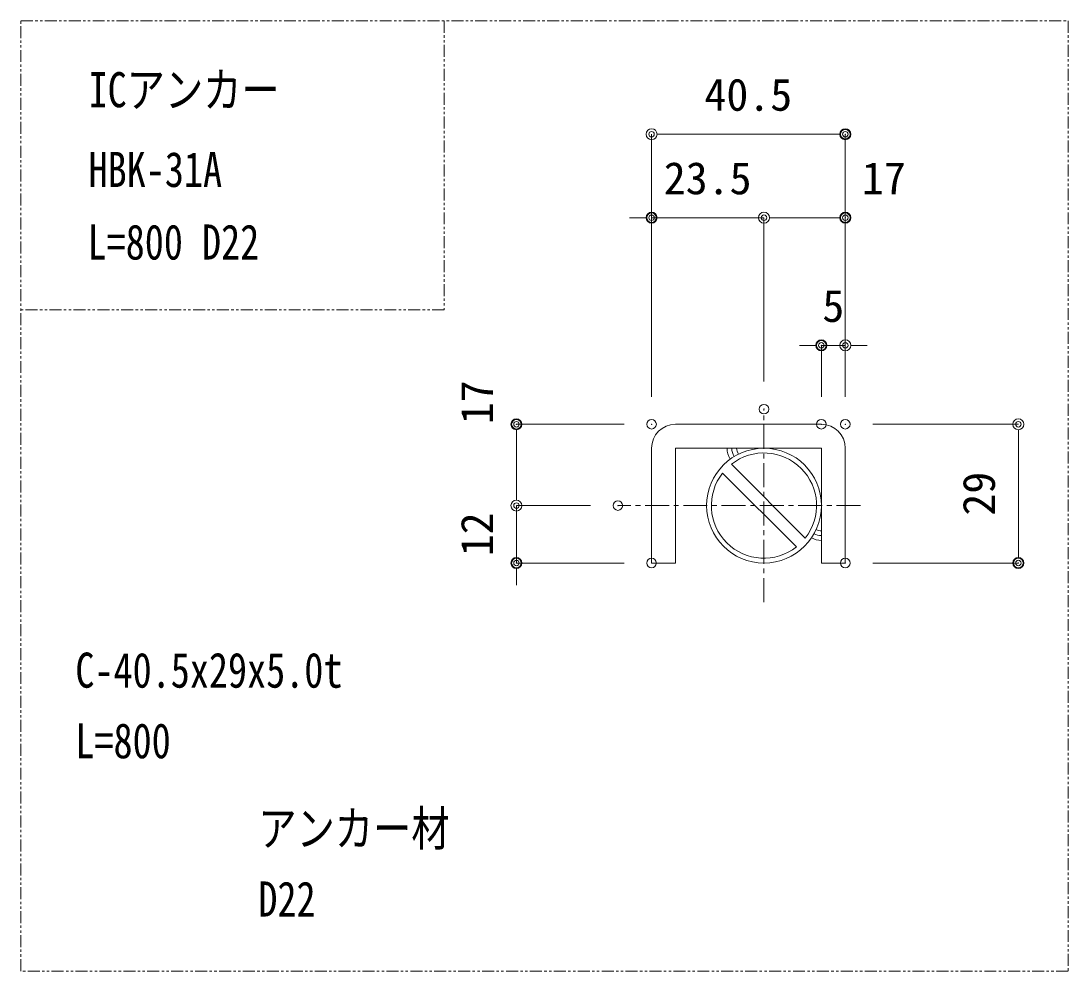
# Model space of a CAD drawing. Units: millimetres, scale not verified. Extents: x -1682 to 1682, y -1188 to 1188.
# Drawn here: x -1069.8 to -632, y -322.2 to 74.9 of the extents above; entities that cross this region are included whole.
import ezdxf
from ezdxf.enums import TextEntityAlignment as Align

# ---------------------------------------------------------------- set-up
doc = ezdxf.new("R2010")
doc.units = ezdxf.units.MM
doc.header["$LTSCALE"] = 8
doc.header["$PDMODE"] = 32
doc.header["$PDSIZE"] = 4
doc.linetypes.add('USER1', pattern=[2, 1.25, -0.25, 0.25, -0.25])
doc.linetypes.add('USER2', pattern=[1.25, 0.625, -0.125, 0.125, -0.125, 0.125, -0.125])
for name, color, linetype, lineweight in [('0-0_0', 7, 'Continuous', 18), ('0-1_DEFPOINTS', 7, 'Continuous', 18), ('0-4_アンカー', 4, 'Continuous', 18), ('0-E_3中心線', 2, 'USER1', 18), ('0-F_41ｱﾙﾐ', 6, 'Continuous', 18), ('1-0_1手摺寸法', 3, 'Continuous', 18), ('1-4_2a', 1, 'USER2', 18)]:
    doc.layers.add(name, color=color, linetype=linetype, lineweight=lineweight)
doc.styles.add('ＭＳ ゴシック', font='')
doc.styles.get('ＭＳ ゴシック').set_extended_font_data('MS Gothic')

# ---------------------------------------------------------------- blocks, each defined once
blk = doc.blocks.new('_ORIGIN2')
at = {"layer": '0-0_0'}
blk.add_line((-0.5, 0), (-1, 0), dxfattribs=at)
for radius in [0.5, 0.25]:
    blk.add_circle((0, 0), radius, dxfattribs=at)
blk = doc.blocks.new('D90')
at = {"layer": '0-1_DEFPOINTS'}
for p in [(-583.407, 451.51), (-664.407, 330.274), (-583.407, 330.274)]:
    blk.add_point(p, dxfattribs=at)
at = {"layer": '1-0_1手摺寸法', "color": 7}
for p, q in [((-664.407, 341.774), (-664.407, 451.51)), ((-659.807, 451.51), (-588.007, 451.51)), ((-583.407, 341.774), (-583.407, 451.51))]:
    blk.add_line(p, q, dxfattribs=at)
at = {"layer": '1-0_1手摺寸法', "xscale": 4.6, "yscale": 4.6, "rotation": 180}
blk.add_blockref('_ORIGIN2', (-664.407, 451.51), dxfattribs=at)
at = {"layer": '1-0_1手摺寸法', "xscale": 4.6, "yscale": 4.6}
blk.add_blockref('_ORIGIN2', (-583.407, 451.51), dxfattribs=at)
at = {"layer": '1-0_1手摺寸法', "color": 7, "style": 'ＭＳ ゴシック'}
blk.add_text('40.5', height=13.49, dxfattribs=at).set_placement((-642.307, 457.26), align=Align.BOTTOM_LEFT)
blk = doc.blocks.new('D91')
at = {"layer": '0-1_DEFPOINTS'}
for p in [(-583.407, 416.603), (-617.407, 336.581), (-583.407, 330.274)]:
    blk.add_point(p, dxfattribs=at)
at = {"layer": '1-0_1手摺寸法', "color": 7}
for p, q in [((-617.407, 348.081), (-617.407, 416.603)), ((-612.807, 416.603), (-588.007, 416.603)), ((-583.407, 341.774), (-583.407, 416.603))]:
    blk.add_line(p, q, dxfattribs=at)
at = {"layer": '1-0_1手摺寸法', "xscale": 4.6, "yscale": 4.6, "rotation": 180}
blk.add_blockref('_ORIGIN2', (-617.407, 416.603), dxfattribs=at)
at = {"layer": '1-0_1手摺寸法', "xscale": 4.6, "yscale": 4.6}
blk.add_blockref('_ORIGIN2', (-583.407, 416.603), dxfattribs=at)
at = {"layer": '1-0_1手摺寸法', "color": 7, "style": 'ＭＳ ゴシック'}
blk.add_text('17', height=13.49, dxfattribs=at).set_placement((-576.461, 422.353), align=Align.BOTTOM_LEFT)
blk = doc.blocks.new('D92')
at = {"layer": '0-1_DEFPOINTS'}
for p in [(-664.407, 416.603), (-617.407, 336.581), (-664.407, 330.274)]:
    blk.add_point(p, dxfattribs=at)
at = {"layer": '1-0_1手摺寸法', "color": 7}
for p, q in [((-669.007, 416.603), (-673.607, 416.603)), ((-664.407, 341.774), (-664.407, 416.603)), ((-617.407, 416.603), (-664.407, 416.603)), ((-617.407, 348.081), (-617.407, 416.603)), ((-612.807, 416.603), (-608.207, 416.603))]:
    blk.add_line(p, q, dxfattribs=at)
at = {"layer": '1-0_1手摺寸法', "xscale": 4.6, "yscale": 4.6}
blk.add_blockref('_ORIGIN2', (-664.407, 416.603), dxfattribs=at)
at = {"layer": '1-0_1手摺寸法', "xscale": 4.6, "yscale": 4.6, "rotation": 180}
blk.add_blockref('_ORIGIN2', (-617.407, 416.603), dxfattribs=at)
at = {"layer": '1-0_1手摺寸法', "color": 7, "style": 'ＭＳ ゴシック'}
blk.add_text('23.5', height=13.49, dxfattribs=at).set_placement((-659.307, 422.353), align=Align.BOTTOM_LEFT)
blk = doc.blocks.new('D93')
at = {"layer": '0-1_DEFPOINTS'}
for p in [(-583.407, 330.274), (-583.407, 272.274), (-511.03, 272.274)]:
    blk.add_point(p, dxfattribs=at)
at = {"layer": '1-0_1手摺寸法', "color": 7}
for p, q in [((-571.907, 330.274), (-511.03, 330.274)), ((-511.03, 325.674), (-511.03, 276.874)), ((-571.907, 272.274), (-511.03, 272.274))]:
    blk.add_line(p, q, dxfattribs=at)
at = {"layer": '1-0_1手摺寸法', "xscale": 4.6, "yscale": 4.6}
for p, rotation in [((-511.03, 330.274), 90), ((-511.03, 272.274), 270)]:
    blk.add_blockref('_ORIGIN2', p, dxfattribs=dict(at, rotation=rotation))
at = {"layer": '1-0_1手摺寸法', "color": 7, "style": 'ＭＳ ゴシック'}
blk.add_text('29', height=13.49, rotation=90, dxfattribs=at).set_placement((-516.78, 292.074), align=Align.BOTTOM_LEFT)
blk = doc.blocks.new('D94')
at = {"layer": '0-1_DEFPOINTS'}
for p in [(-720.912, 330.274), (-664.407, 330.274), (-678.481, 296.274)]:
    blk.add_point(p, dxfattribs=at)
at = {"layer": '1-0_1手摺寸法', "color": 7}
for p, q in [((-675.907, 330.274), (-720.912, 330.274)), ((-720.912, 300.874), (-720.912, 325.674)), ((-689.981, 296.274), (-720.912, 296.274))]:
    blk.add_line(p, q, dxfattribs=at)
at = {"layer": '1-0_1手摺寸法', "xscale": 4.6, "yscale": 4.6}
for p, rotation in [((-720.912, 330.274), 90), ((-720.912, 296.274), 270)]:
    blk.add_blockref('_ORIGIN2', p, dxfattribs=dict(at, rotation=rotation))
at = {"layer": '1-0_1手摺寸法', "color": 7, "style": 'ＭＳ ゴシック'}
blk.add_text('17', height=13.49, rotation=90, dxfattribs=at).set_placement((-726.662, 330.274), align=Align.BOTTOM_LEFT)
blk = doc.blocks.new('D95')
at = {"layer": '0-1_DEFPOINTS'}
for p in [(-593.407, 363.241), (-593.407, 330.274), (-583.407, 330.274)]:
    blk.add_point(p, dxfattribs=at)
at = {"layer": '1-0_1手摺寸法', "color": 7}
for p, q in [((-598.007, 363.241), (-602.607, 363.241)), ((-593.407, 341.774), (-593.407, 363.241)), ((-583.407, 363.241), (-593.407, 363.241)), ((-583.407, 341.774), (-583.407, 363.241)), ((-578.807, 363.241), (-574.207, 363.241))]:
    blk.add_line(p, q, dxfattribs=at)
at = {"layer": '1-0_1手摺寸法', "xscale": 4.6, "yscale": 4.6}
blk.add_blockref('_ORIGIN2', (-593.407, 363.241), dxfattribs=at)
at = {"layer": '1-0_1手摺寸法', "xscale": 4.6, "yscale": 4.6, "rotation": 180}
blk.add_blockref('_ORIGIN2', (-583.407, 363.241), dxfattribs=at)
at = {"layer": '1-0_1手摺寸法', "color": 7, "style": 'ＭＳ ゴシック'}
blk.add_text('5', height=13.49, dxfattribs=at).set_placement((-593.007, 368.991), align=Align.BOTTOM_LEFT)
blk = doc.blocks.new('D100')
at = {"layer": '0-1_DEFPOINTS'}
for p in [(-678.481, 296.274), (-720.912, 272.274), (-664.407, 272.274)]:
    blk.add_point(p, dxfattribs=at)
at = {"layer": '1-0_1手摺寸法', "color": 7}
for p, q in [((-720.912, 300.874), (-720.912, 305.474)), ((-689.981, 296.274), (-720.912, 296.274)), ((-720.912, 296.274), (-720.912, 272.274)), ((-675.907, 272.274), (-720.912, 272.274)), ((-720.912, 267.674), (-720.912, 263.074))]:
    blk.add_line(p, q, dxfattribs=at)
at = {"layer": '1-0_1手摺寸法', "xscale": 4.6, "yscale": 4.6}
for p, rotation in [((-720.912, 296.274), 270), ((-720.912, 272.274), 90)]:
    blk.add_blockref('_ORIGIN2', p, dxfattribs=dict(at, rotation=rotation))
at = {"layer": '1-0_1手摺寸法', "color": 7, "style": 'ＭＳ ゴシック'}
blk.add_text('12', height=13.49, rotation=90, dxfattribs=at).set_placement((-726.662, 275.074), align=Align.BOTTOM_LEFT)

msp = doc.modelspace()

# ---------------------------------------------------------------- linework, layer by layer
at = {"layer": '0-4_アンカー'}
for p, q in [((-796.146, -93.668), (-735.146, -93.668)), ((-806.146, -151.668), (-806.146, -103.668)), ((-796.146, -151.668), (-796.146, -103.668)), ((-796.146, -103.668), (-735.146, -103.668)), ((-773.146, -103.668), (-735.146, -103.668)), ((-735.146, -103.668), (-735.146, -151.668)), ((-725.146, -103.668), (-725.146, -151.668)), ((-806.146, -151.668), (-796.146, -151.668)), ((-735.146, -151.668), (-725.146, -151.668))]:
    msp.add_line(p, q, dxfattribs=at)
for centre, start, end in [((-796.146, -103.668), 90, 180), ((-735.146, -103.668), 0, 90)]:
    msp.add_arc(centre, 10, start, end, dxfattribs=at)
at = {"layer": '0-E_3中心線'}
for p, q in [((-759.146, -167.975), (-759.146, -87.361)), ((-718.839, -127.668), (-820.22, -127.668))]:
    msp.add_line(p, q, dxfattribs=at)
at = {"layer": '0-F_41ｱﾙﾐ'}
for p, q in [((-741.866, -141.288), (-772.766, -110.387)), ((-745.526, -144.949), (-776.427, -114.048))]:
    msp.add_line(p, q, dxfattribs=at)
msp.add_circle((-759.146, -127.668), 24, dxfattribs=at)
for start, end in [(321.75633, 128.24367), (141.75633, 308.24367)]:
    msp.add_arc((-759.146, -127.668), 22.003, start, end, dxfattribs=at)
at = {"layer": '1-0_1手摺寸法'}
for centre, radius, start, end in [((-766.256, -103.668), 8.327, 180, 213.21396), ((-766.256, -103.668), 6.327, 180, 213.11704), ((-766.256, -103.668), 4.327, 180, 215.15014), ((-735.146, -133.882), 6.327, 240.96643, 270), ((-735.146, -133.882), 4.327, 239.9842, 270), ((-735.146, -133.882), 8.327, 240.32789, 270)]:
    msp.add_arc(centre, radius, start, end, dxfattribs=at)
at = {"layer": '1-4_2a'}
for p, q in [((-892.875, 74.915), (-892.875, -45.88)), ((-892.875, -45.88), (-1069.839, -45.88))]:
    msp.add_line(p, q, dxfattribs=at)
msp.add_lwpolyline([(-631.994, -322.234), (-1069.839, -322.234), (-1069.839, 74.915), (-631.994, 74.915)], close=True, dxfattribs=at)

# ---------------------------------------------------------------- block references
at = {"layer": '1-0_1手摺寸法'}
for name in ['D90', 'D92', 'D91', 'D95', 'D94', 'D93', 'D100']:
    msp.add_blockref(name, (-141.739, -423.942), dxfattribs=at)

# ---------------------------------------------------------------- texts
at = {"layer": '0-0_0', "style": 'ＭＳ ゴシック', "width": 0.8}
for s, p in [('ICアンカー ', (-1041.577, 34.448)), ('HBK-31A', (-1041.577, 1.115)), ('L=800 D22', (-1042.004, -29.22)), ('C-40.5x29x5.0t', (-1047.093, -208.186)), ('L=800', (-1047.093, -237.687)), ('アンカー材', (-970.568, -274.347)), ('D22', (-970.568, -303.848))]:
    msp.add_text(s, height=14.66, dxfattribs=at).set_placement(p, align=Align.BOTTOM_LEFT)

doc.saveas('drawing.dxf')
